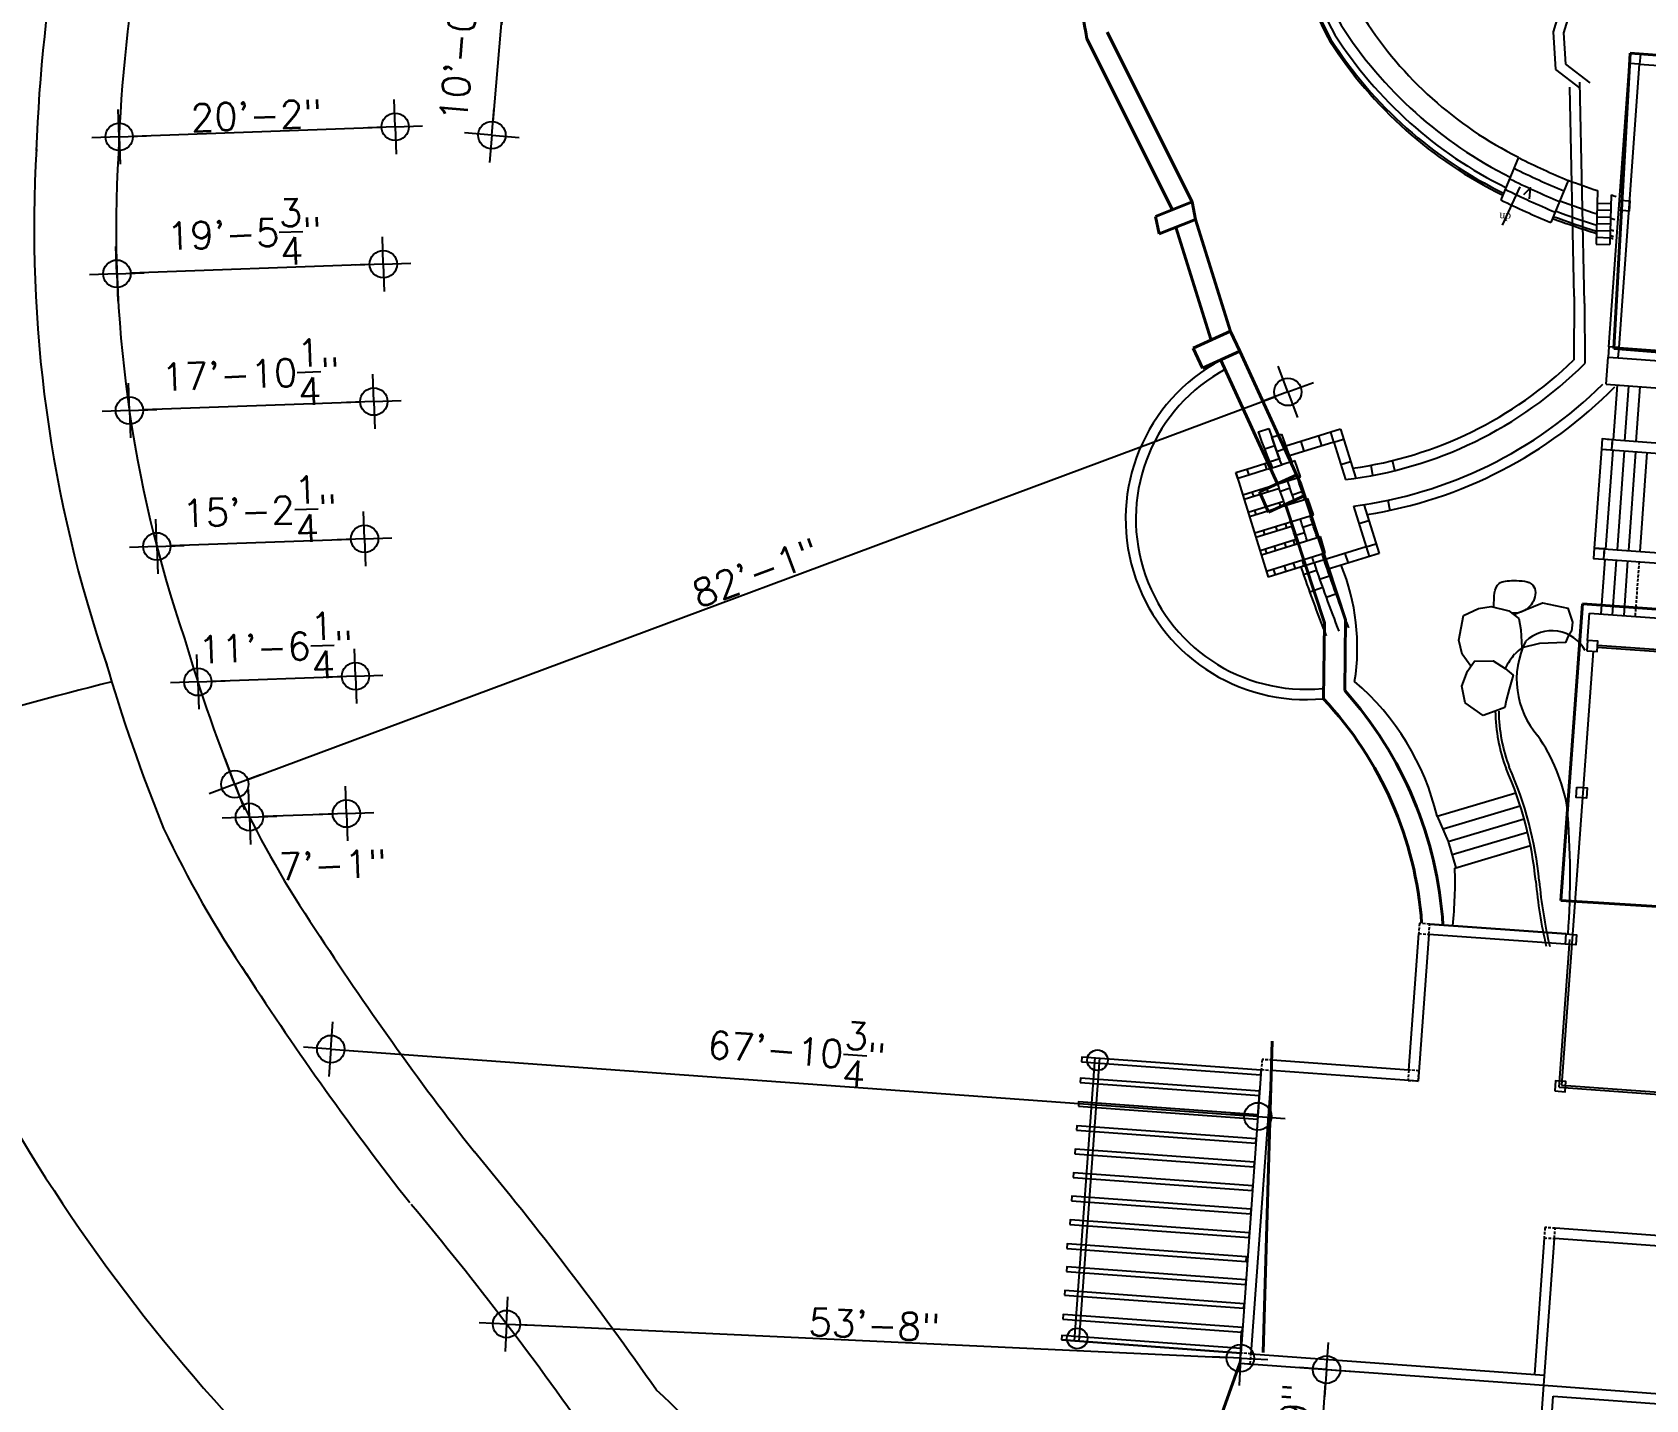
# Model space of a CAD drawing. Extents: x 2080 to 102399, y 2071 to 93424.
# Drawn here: x 86423 to 87838, y 81964 to 83163 of the extents above; entities that cross this region are included whole.
import ezdxf

# ---------------------------------------------------------------- set-up
doc = ezdxf.new("R2010")
doc.units = 0
doc.header["$LTSCALE"] = 20
doc.header["$MEASUREMENT"] = 0
doc.header["$PDMODE"] = 34
doc.header["$PDSIZE"] = 5
doc.linetypes.add('HIDDEN', pattern=[0.375, 0.25, -0.125])
doc.linetypes.add('HIDDEN2', pattern=[0.1875, 0.125, -0.0625])
for name, color, linetype in [('beam', 7, 'Continuous'), ('COLUMN', 31, 'Continuous'), ('DIMLINE', 254, 'Continuous'), ('road', 2, 'Continuous'), ('TEXTS', 2, 'Continuous'), ('WINDOW', 4, 'Continuous')]:
    doc.layers.add(name, color=color, linetype=linetype)
doc.layers.add('BUILDING', color=4, linetype='Continuous', lineweight=40)
doc.layers.add('fence', color=13, linetype='FENCELINE2', lineweight=40)
doc.styles.add('STYLE1', font='romans.shx')
doc.styles.add('style5', font='times.ttf')
doc.linetypes.add('FENCELINE2', pattern='A,0.25,-0.1,[132,ltypeshp.shx,S=0.1,R=0,X=-0.1,Y=0],-0.1,1', length=1.45)
doc.dimstyles.get("Standard").update_dxf_attribs({"dimtxt": 24, "dimasz": 12, "dimexe": 0.18, "dimexo": 0.0625, "dimgap": 0, "dimtad": 1, "dimzin": 1, "dimdsep": 46, "dimlunit": 4, "dimtxsty": 'STYLE1', "dimblk": 'BLK', "dimcen": 0, "dimse1": 1, "dimse2": 1, "dimclrt": 3, "dimazin": 0, "dimtfac": 1, "dimtix": 1, "dimtmove": 2, "dimatfit": 3, "dimldrblk": 'BLK', "dimfxl": 1, "dimtolj": 1, "dimtzin": 0, "dimarcsym": 0})

# ---------------------------------------------------------------- blocks, each defined once
blk = doc.blocks.new('A$C6FFD0EFA')
for p, q in [((-18.7, -257.3), (0, 0)), ((523.6, -38), (0, 0)), ((-9.7, -258), (8.3, -9.6)), ((8.3, -9.6), (523, -47)), ((-21.1, -290.2), (-19.3, -266.3)), ((-10.4, -267), (247, -285.6)), ((-9.7, -258), (238.6, -276)), ((-21.1, -290.2), (107.6, -299.6)), ((-14.6, -338.8), (-11.1, -291)), ((-4.6, -339.6), (-1.1, -291.7)), ((5.4, -340.3), (8.9, -292.4)), ((-20.1, -338.4), (104.1, -347.4)), ((-25.2, -347.1), (-31.5, -433.9)), ((-25.2, -347.1), (103.5, -356.4)), ((-15.2, -347.8), (-21.5, -434.6)), ((-15.7, -341), (-16.1, -345.5)), ((-5.2, -348.5), (-11.5, -435.3)), ((4.7, -349.3), (-1.6, -436)), ((14.7, -350), (8.4, -436.8)), ((-31.5, -433.9), (97.2, -443.2)), ((-22.7, -436.8), (-23, -441.2)), ((-27.7, -443.2), (96.5, -452.2)), ((-22.2, -443.6), (-25.6, -491.4)), ((-12.2, -444.3), (-15.7, -492.2)), ((-2.2, -445), (-5.7, -492.9)), ((-37.4, -514.7), (-35.6, -490.7)), ((-35.6, -490.7), (93, -500)), ((-175.7, -763.3), (-56, -772)), ((-56, -772), (-175.7, -763.3)), ((-194, -891.3), (-185.3, -771.6)), ((-176.4, -772.3), (-185.7, -900.9)), ((-56.7, -780.9), (-176.4, -772.3)), ((-323.3, -890.9), (-341.4, -1139.3)), ((-194, -891.3), (-313.7, -882.6)), ((-314.4, -891.6), (-332.4, -1139.9)), ((-185.7, -900.9), (-314.4, -891.6)), ((311.3, -1057.3), (-65.7, -1029.9)), ((-75.4, -1038.3), (-84, -1158)), ((-75.7, -1167.6), (-66.4, -1038.9)), ((310.6, -1066.3), (-66.4, -1038.9)), ((-332.4, -1139.9), (-75.1, -1158.6)), ((-342, -1148.3), (-75.7, -1167.6)), ((-85.3, -1300.2), (-75.7, -1167.6)), ((-75.7, -1167.6), (301.3, -1194.9)), ((-75.7, -1291.9), (-67.4, -1177.2)), ((-67.4, -1177.2), (291.7, -1203.3))]:
    blk.add_line(p, q)
at = {"linetype": 'HIDDEN2'}
blk.add_line((7.8, -445.7), (4.3, -493.6), dxfattribs=at)
blk.add_arc((-753.9, -720.8), 701.3, 355.808, 4.8838)
at = {"layer": 'BUILDING', "linetype": 'Continuous', "ltscale": 0.5}
for p, q in [((-14.2, -258.7), (0, 0)), ((0, 0), (522.4, -39.2)), ((-14.2, -258.7), (506.4, -301.8)), ((-41.9, -482.7), (-60.9, -742.7)), ((-41.9, -482.7), (511.3, -521.5)), ((-60.9, -742.7), (497.4, -777.5)), ((-313.9, -866), (-321.7, -1138.8))]:
    blk.add_line(p, q, dxfattribs=at)
at = {"layer": 'COLUMN'}
for points in [[(0, 0), (9, -0.7), (8.3, -9.6), (-0.7, -9)], [(-9.3, -128.7), (-0.4, -129.3), (-1, -138.3), (-10, -137.6)], [(-19.3, -266.3), (-10.4, -267), (-9.7, -258), (-18.7, -257.3)], [(-15.6, -338.8), (-24.5, -338.1), (-25.2, -347.1), (-16.2, -347.7)], [(-22.5, -434.5), (-31.5, -433.9), (-32.1, -442.8), (-23.2, -443.5)], [(-38, -523.7), (-29, -524.3), (-28.4, -515.3), (-37.4, -514.7)], [(-46.7, -643.3), (-37.7, -644), (-38.4, -652.9), (-47.3, -652.3)], [(-56, -772), (-47.1, -772.6), (-47.7, -781.6), (-56.7, -780.9)], [(-66, -909.6), (-57, -910.3), (-56.4, -901.3), (-65.4, -900.6)]]:
    blk.add_lwpolyline(points, close=True, dxfattribs=at)
at = {"layer": 'COLUMN', "linetype": 'HIDDEN2'}
for points in [[(-185.3, -771.6), (-176.4, -772.3), (-175.7, -763.3), (-184.7, -762.6)], [(-323.3, -890.9), (-314.4, -891.6), (-313.7, -882.6), (-322.7, -882)], [(-194.7, -900.3), (-185.7, -900.9), (-185.1, -891.9), (-194, -891.3)], [(-75.4, -1038.3), (-66.4, -1038.9), (-65.7, -1029.9), (-74.7, -1029.3)], [(-342, -1148.3), (-333, -1148.9), (-332.4, -1139.9), (-341.4, -1139.3)]]:
    blk.add_lwpolyline(points, close=True, dxfattribs=at)
at = {"layer": 'DIMLINE', "linetype": 'Continuous', "ltscale": 0.5}
blk.add_line((0, 0), (523.5, -39.3), dxfattribs=at)
at = {"layer": 'DIMLINE', "ltscale": 0.5}
blk.add_line((-342, -1148.3), (-341.1, -1135.6), dxfattribs=at)
at = {"layer": 'WINDOW'}
for p, q in [((120.8, -531.6), (-28.8, -520.8)), ((-28.6, -518.8), (121, -529.6)), ((-32.5, -524), (-60.1, -904.5)), ((-62.3, -906.4), (-52.9, -776.7)), ((-60.1, -904.5), (350.3, -934.3)), ((-62.3, -906.4), (350.2, -936.3))]:
    blk.add_line(p, q, dxfattribs=at)
blk = doc.blocks.new('BLK')
for q in [(0, 2), (-2, 0), (0, -2), (2, 0)]:
    blk.add_line((0, 0), q)
blk.add_circle((0, 0), 1)
blk = doc.blocks.new('*D409')
at = {"layer": 'Defpoints', "color": 0, "ltscale": 0.5, "transparency": 16777216}
for p in [(87523.8, 82847.4), (87528.1, 82835.8), (86605.1, 82492)]:
    blk.add_point(p, dxfattribs=at)
at = {"layer": 'DIMLINE', "color": 0, "lineweight": -2, "ltscale": 0.5, "transparency": 16777216}
blk.add_line((86612.1, 82507.8), (87512.5, 82843.2), dxfattribs=at)
at = {"layer": 'DIMLINE', "color": 0, "lineweight": -2, "ltscale": 0.5, "transparency": 16777216, "xscale": 12, "yscale": 12, "zscale": 12}
for p, rotation in [((87523.8, 82847.4), 20.42817194838495), ((86600.8, 82503.6), 200.4281719483849)]:
    blk.add_blockref('BLK', p, dxfattribs=dict(at, rotation=rotation))
at = {"layer": 'DIMLINE', "color": 3, "ltscale": 0.5, "transparency": 16777216, "insert": (87057.3, 82688.9), "char_height": 24, "attachment_point": 5, "rotation": 20.4282, "style": 'STYLE1'}
blk.add_mtext('\\A1;82\'-1"', dxfattribs=at)
blk = doc.blocks.new('*D411')
at = {"layer": 'Defpoints', "color": 0, "ltscale": 0.5, "transparency": 16777216}
for p in [(86497.5, 82951), (86497.5, 82951), (86731, 82959.4)]:
    blk.add_point(p, dxfattribs=at)
at = {"layer": 'DIMLINE', "color": 0, "lineweight": -2, "ltscale": 0.5, "transparency": 16777216}
blk.add_line((86719, 82959), (86509.5, 82951.4), dxfattribs=at)
at = {"layer": 'DIMLINE', "color": 0, "lineweight": -2, "ltscale": 0.5, "transparency": 16777216, "xscale": 12, "yscale": 12, "zscale": 12}
for p, rotation in [((86497.5, 82951), 182.066093778686), ((86731, 82959.4), 2.066093778686042)]:
    blk.add_blockref('BLK', p, dxfattribs=dict(at, rotation=rotation))
at = {"layer": 'DIMLINE', "color": 3, "ltscale": 0.5, "transparency": 16777216, "insert": (86609, 82986.2), "char_height": 24, "attachment_point": 5, "rotation": 2.0661, "style": 'STYLE1'}
blk.add_mtext('\\A1;19\'-5{\\H1.000000x;\\S3/4;}"', dxfattribs=at)
blk = doc.blocks.new('*D412')
at = {"layer": 'Defpoints', "color": 0, "ltscale": 0.5, "transparency": 16777216}
for p in [(86741.3, 83079.8), (86499.4, 83071), (86499.4, 83071)]:
    blk.add_point(p, dxfattribs=at)
at = {"layer": 'DIMLINE', "color": 0, "lineweight": -2, "ltscale": 0.5, "transparency": 16777216}
blk.add_line((86729.3, 83079.3), (86511.4, 83071.4), dxfattribs=at)
at = {"layer": 'DIMLINE', "color": 0, "lineweight": -2, "ltscale": 0.5, "transparency": 16777216, "xscale": 12, "yscale": 12, "zscale": 12}
for p, rotation in [((86741.3, 83079.8), 2.071784875713281), ((86499.4, 83071), 182.0717848757133)]:
    blk.add_blockref('BLK', p, dxfattribs=dict(at, rotation=rotation))
at = {"layer": 'DIMLINE', "color": 3, "ltscale": 0.5, "transparency": 16777216, "insert": (86619.8, 83089.7), "char_height": 24, "attachment_point": 5, "rotation": 2.0718, "style": 'STYLE1'}
blk.add_mtext('\\A1;20\'-2"', dxfattribs=at)
blk = doc.blocks.new('*D418')
at = {"layer": 'Defpoints', "color": 0, "ltscale": 0.5, "transparency": 16777216}
for p in [(86722.6, 82838.9), (86508.4, 82831.2), (86508.4, 82831.2)]:
    blk.add_point(p, dxfattribs=at)
at = {"layer": 'DIMLINE', "color": 0, "lineweight": -2, "ltscale": 0.5, "transparency": 16777216}
blk.add_line((86710.6, 82838.5), (86520.4, 82831.6), dxfattribs=at)
at = {"layer": 'DIMLINE', "color": 0, "lineweight": -2, "ltscale": 0.5, "transparency": 16777216, "xscale": 12, "yscale": 12, "zscale": 12}
for p, rotation in [((86722.6, 82838.9), 2.071784875707286), ((86508.4, 82831.2), 182.0717848757072)]:
    blk.add_blockref('BLK', p, dxfattribs=dict(at, rotation=rotation))
at = {"layer": 'DIMLINE', "color": 3, "ltscale": 0.5, "transparency": 16777216, "insert": (86614.5, 82863), "char_height": 24, "attachment_point": 5, "rotation": 2.0718, "style": 'STYLE1'}
blk.add_mtext('\\A1;17\'-10{\\H1.000000x;\\S1/4;}"', dxfattribs=at)
blk = doc.blocks.new('*D419')
at = {"layer": 'Defpoints', "color": 0, "ltscale": 0.5, "transparency": 16777216}
for p in [(86532.5, 82712), (86532.5, 82712), (86714.6, 82718.6)]:
    blk.add_point(p, dxfattribs=at)
at = {"layer": 'DIMLINE', "color": 0, "lineweight": -2, "ltscale": 0.5, "transparency": 16777216}
blk.add_line((86702.6, 82718.1), (86544.5, 82712.4), dxfattribs=at)
at = {"layer": 'DIMLINE', "color": 0, "lineweight": -2, "ltscale": 0.5, "transparency": 16777216, "xscale": 12, "yscale": 12, "zscale": 12}
for p, rotation in [((86532.5, 82712), 182.071784875713), ((86714.6, 82718.6), 2.071784875712961)]:
    blk.add_blockref('BLK', p, dxfattribs=dict(at, rotation=rotation))
at = {"layer": 'DIMLINE', "color": 3, "ltscale": 0.5, "transparency": 16777216, "insert": (86622.5, 82743.2), "char_height": 24, "attachment_point": 5, "rotation": 2.0718, "style": 'STYLE1'}
blk.add_mtext('\\A1;15\'-2{\\H1.000000x;\\S1/4;}"', dxfattribs=at)
blk = doc.blocks.new('*D420')
at = {"layer": 'Defpoints', "color": 0, "ltscale": 0.5, "transparency": 16777216}
for p in [(86568.4, 82593.2), (86568.4, 82593.2), (86706.6, 82598.2)]:
    blk.add_point(p, dxfattribs=at)
at = {"layer": 'DIMLINE', "color": 0, "lineweight": -2, "ltscale": 0.5, "transparency": 16777216}
blk.add_line((86694.6, 82597.8), (86580.4, 82593.6), dxfattribs=at)
at = {"layer": 'DIMLINE', "color": 0, "lineweight": -2, "ltscale": 0.5, "transparency": 16777216, "xscale": 12, "yscale": 12, "zscale": 12}
for p, rotation in [((86706.6, 82598.2), 2.071784875706566), ((86568.4, 82593.2), 182.0717848757066)]:
    blk.add_blockref('BLK', p, dxfattribs=dict(at, rotation=rotation))
at = {"layer": 'DIMLINE', "color": 3, "ltscale": 0.5, "transparency": 16777216, "insert": (86636.5, 82623.7), "char_height": 24, "attachment_point": 5, "rotation": 2.0718, "style": 'STYLE1'}
blk.add_mtext('\\A1;11\'-6{\\H1.000000x;\\S1/4;}"', dxfattribs=at)
blk = doc.blocks.new('*D421')
at = {"layer": 'Defpoints', "color": 0, "ltscale": 0.5, "transparency": 16777216}
for p in [(86613.6, 82474.8), (86613.6, 82474.8), (86698.6, 82477.8)]:
    blk.add_point(p, dxfattribs=at)
at = {"layer": 'DIMLINE', "color": 0, "lineweight": -2, "ltscale": 0.5, "transparency": 16777216}
blk.add_line((86686.6, 82477.4), (86625.6, 82475.2), dxfattribs=at)
at = {"layer": 'DIMLINE', "color": 0, "lineweight": -2, "ltscale": 0.5, "transparency": 16777216, "xscale": 12, "yscale": 12, "zscale": 12}
for p, rotation in [((86613.6, 82474.8), 182.0717848757083), ((86698.6, 82477.8), 2.071784875708244)]:
    blk.add_blockref('BLK', p, dxfattribs=dict(at, rotation=rotation))
at = {"layer": 'DIMLINE', "color": 3, "ltscale": 0.5, "transparency": 16777216, "insert": (86686.6, 82432.8), "char_height": 24, "attachment_point": 5, "rotation": 2.0718, "style": 'STYLE1'}
blk.add_mtext('\\A1;7\'-1"', dxfattribs=at)
blk = doc.blocks.new('*D422')
at = {"layer": 'Defpoints', "color": 0, "ltscale": 0.5, "transparency": 16777216}
for p in [(86751.6, 83200.2), (86836.5, 83193), (86741.3, 83079.8)]:
    blk.add_point(p, dxfattribs=at)
at = {"layer": 'DIMLINE', "color": 0, "lineweight": -2, "ltscale": 0.5, "transparency": 16777216}
blk.add_line((86827.2, 83084.5), (86835.5, 83181), dxfattribs=at)
at = {"layer": 'DIMLINE', "color": 0, "lineweight": -2, "ltscale": 0.5, "transparency": 16777216, "xscale": 12, "yscale": 12, "zscale": 12}
for p, rotation in [((86836.5, 83193), 85.12528438904003), ((86826.2, 83072.5), 265.12528438904)]:
    blk.add_blockref('BLK', p, dxfattribs=dict(at, rotation=rotation))
at = {"layer": 'DIMLINE', "color": 3, "ltscale": 0.5, "transparency": 16777216, "insert": (86797.1, 83141.8), "char_height": 24, "attachment_point": 5, "rotation": 85.1253, "style": 'STYLE1'}
blk.add_mtext('\\A1;10\'-0"', dxfattribs=at)
blk = doc.blocks.new('*D423')
at = {"layer": 'Defpoints', "color": 0, "ltscale": 0.5, "transparency": 16777216}
for p in [(86684.9, 82271.4), (87497.6, 82212.4), (87497.6, 82212.4)]:
    blk.add_point(p, dxfattribs=at)
at = {"layer": 'DIMLINE', "color": 0, "lineweight": -2, "ltscale": 0.5, "transparency": 16777216}
blk.add_line((86696.9, 82270.5), (87485.6, 82213.3), dxfattribs=at)
at = {"layer": 'DIMLINE', "color": 0, "lineweight": -2, "ltscale": 0.5, "transparency": 16777216, "xscale": 12, "yscale": 12, "zscale": 12}
for p, rotation in [((86684.9, 82271.4), 175.8486352134934), ((87497.6, 82212.4), 355.8486352134934)]:
    blk.add_blockref('BLK', p, dxfattribs=dict(at, rotation=rotation))
at = {"layer": 'DIMLINE', "color": 3, "ltscale": 0.5, "transparency": 16777216, "insert": (87093.3, 82269.8), "char_height": 24, "attachment_point": 5, "rotation": 355.8486, "style": 'STYLE1'}
blk.add_mtext('\\A1;67\'-10{\\H1.000000x;\\S3/4;}"', dxfattribs=at)
blk = doc.blocks.new('*D424')
at = {"layer": 'Defpoints', "color": 0, "ltscale": 0.5, "transparency": 16777216}
for p in [(86839, 82030.4, 0), (87482.2, 82000.5), (87482.2, 82000.5)]:
    blk.add_point(p, dxfattribs=at)
at = {"layer": 'DIMLINE', "color": 0, "lineweight": -2, "ltscale": 0.5, "transparency": 16777216}
blk.add_line((86851, 82029.9), (87470.2, 82001.1), dxfattribs=at)
at = {"layer": 'DIMLINE', "color": 0, "lineweight": -2, "ltscale": 0.5, "transparency": 16777216, "xscale": 12, "yscale": 12, "zscale": 12}
for p, rotation in [((86839, 82030.4), 177.3377758444018), ((87482.2, 82000.5), 357.3377758444018)]:
    blk.add_blockref('BLK', p, dxfattribs=dict(at, rotation=rotation))
at = {"layer": 'DIMLINE', "color": 3, "ltscale": 0.5, "transparency": 16777216, "insert": (87161.3, 82029.7), "char_height": 24, "attachment_point": 5, "rotation": 357.3378, "style": 'STYLE1'}
blk.add_mtext('\\A1;53\'-8"', dxfattribs=at)
blk = doc.blocks.new('*D429')
at = {"layer": 'Defpoints', "color": 0, "ltscale": 0.5, "transparency": 16777216}
for p in [(87482, 81996), (87557.8, 81990.4), (87470.8, 81843.4, 0)]:
    blk.add_point(p, dxfattribs=at)
at = {"layer": 'DIMLINE', "color": 0, "lineweight": -2, "ltscale": 0.5, "transparency": 16777216}
blk.add_line((87547.5, 81849.8), (87556.9, 81978.5), dxfattribs=at)
at = {"layer": 'DIMLINE', "color": 0, "lineweight": -2, "ltscale": 0.5, "transparency": 16777216, "xscale": 12, "yscale": 12, "zscale": 12}
for p, rotation in [((87557.8, 81990.4), 85.80482695608022), ((87546.6, 81837.9), 265.8048269560803)]:
    blk.add_blockref('BLK', p, dxfattribs=dict(at, rotation=rotation))
at = {"layer": 'DIMLINE', "color": 3, "ltscale": 0.5, "transparency": 16777216, "insert": (87527.2, 81921), "char_height": 24, "attachment_point": 5, "rotation": 85.8048, "style": 'STYLE1'}
blk.add_mtext('\\A1;12\'-9"', dxfattribs=at)
blk = doc.blocks.new('A$C1D046DB3')
for p, q in [((-444.4, 68.1), (-410.7, 89.8)), ((-63.6, 77.4), (-4.5, 91.9)), ((-138, 37.4), (-104.7, 71.5)), ((-63.8, 68.9), (-104.7, 71.5)), ((-65, 21.4), (-63.6, 77.4)), ((-51.8, 67.9), (-3.4, 79.8)), ((-587, 42.4), (-570.5, 58.9)), ((-541.9, 65.3), (-570.5, 58.9)), ((-509.2, 61.1), (-541.9, 65.3)), ((-480.2, 17), (-509.2, 61.1)), ((-129, 36.8), (-103.9, 62.4)), ((-64, 59.9), (-103.9, 62.4)), ((-52.9, 24.7), (-51.8, 67.9)), ((-578.8, 37.9), (-565.9, 50.7)), ((-541.5, 56.2), (-565.9, 50.7)), ((-514.5, 52.7), (-541.5, 56.2)), ((-487.7, 12), (-514.5, 52.7)), ((-420.4, 26.4), (-386.6, 48.2)), ((-593.3, 13.9), (-587, 42.4)), ((-584.2, 13.5), (-578.8, 37.9)), ((-138, -3), (-138, 37.4)), ((-129, -6), (-129, 36.8)), ((-264.1, 17), (-480.2, 17)), ((-264.1, 17), (-138, 19.9)), ((-264, 12), (-138, 14.9)), ((-44.6, -12), (-65, 21.4)), ((-30.5, -12), (-52.9, 24.7)), ((-589.1, -18.8), (-593.3, 13.9)), ((-580.7, -13.6), (-584.2, 13.5)), ((-264, 12), (-487.7, 12)), ((20.6, 0), (13.9, 12.2)), ((-558.1, -28.5), (-580.7, -13.6)), ((-566.6, -33.6), (-589.1, -18.8)), ((-558.5, -216.2), (-575.6, -33.6)), ((-549, -221.7), (-567.1, -28.5)), ((-616, -98), (-628.8, -136.3)), ((-571.1, -115.1), (-583.7, -153)), ((-544.7, -122.2), (-542.5, -169)), ((-532.5, -125.1), (-530.5, -168.5)), ((-544.1, -133.1), (-532.2, -132.5)), ((-543.9, -139.1), (-531.9, -138.5)), ((-543.6, -145.1), (-531.6, -144.5)), ((-543.3, -151.1), (-531.3, -150.5)), ((-543, -157.1), (-531, -156.5)), ((-542.7, -163), (-530.8, -162.5)), ((-542.5, -169), (-530.5, -168.5)), ((-754.3, -347.1), (-801.1, -365.4)), ((-759.4, -358.8), (-762.7, -350.4)), ((-754.3, -347.1), (-738, -388.9)), ((-819.4, -369.1), (-810.9, -365.4)), ((-808.7, -370.5), (-800.5, -366.8)), ((-759.4, -358.8), (-797.3, -373.6)), ((-784.8, -368.7), (-788, -360.3)), ((-769.6, -362.8), (-772.8, -354.4)), ((-759.4, -358.8), (-751, -355.5)), ((-759.4, -358.8), (-746.9, -390.7)), ((-794.9, -378.6), (-792.2, -377.4)), ((-786.2, -391.3), (-792.2, -377.4)), ((-751.9, -378), (-743.5, -374.7)), ((-725.7, -376.7), (-723.4, -385.4)), ((-704.2, -379.8), (-707, -371.2)), ((-843, -391.5), (-808.1, -480.9)), ((-835.6, -410.6), (-786.2, -391.3)), ((-834.1, -414.3), (-804.1, -402.6)), ((-828.3, -429.2), (-778.4, -409.7)), ((-827.8, -407.5), (-826.3, -411.3)), ((-815.5, -402.7), (-814, -406.4)), ((-794.7, -401.9), (-803, -405.4)), ((-792.4, -407.4), (-784.1, -403.9)), ((-772.7, -423.6), (-778.4, -409.7)), ((-708.6, -406.2), (-706.1, -414.9)), ((-829.8, -425.5), (-799.5, -413.6)), ((-824.5, -423.4), (-823, -427.2)), ((-822.8, -443.2), (-772.7, -423.6)), ((-814.6, -419.6), (-813.2, -423.3)), ((-803.4, -415.2), (-801.9, -418.9)), ((-738, -413.5), (-724.4, -448.2)), ((-729.1, -411.5), (-712.8, -453.3)), ((-821.4, -446.9), (-790.7, -434.9)), ((-804.9, -436.2), (-803.4, -439.9)), ((-795, -436.6), (-796.5, -432.9)), ((-781, -435), (-772.7, -431.6)), ((-732.3, -428.2), (-723.9, -425)), ((-817, -458.1), (-786.3, -446.1)), ((-815.6, -461.8), (-765.2, -442.1)), ((-815.5, -440.3), (-814, -444)), ((-724.4, -448.2), (-808.1, -480.9)), ((-796.2, -450), (-794.8, -453.7)), ((-788.8, -447), (-787.3, -450.8)), ((-787.6, -442.9), (-779.2, -439.6)), ((-759.8, -456.1), (-765.2, -442.1)), ((-724.4, -448.2), (-716.1, -444.9)), ((-724.4, -448.2), (-721.2, -456.6)), ((-812.8, -456.4), (-811.3, -460.2)), ((-810.1, -475.8), (-759.8, -456.1)), ((-805.1, -453.4), (-803.6, -457.1)), ((-712.8, -453.3), (-757.1, -470.6)), ((-742.6, -455.3), (-739.3, -463.7)), ((-804.3, -473.5), (-802.3, -478.6)), ((-795, -469.9), (-793, -475)), ((-787.2, -466.8), (-785.2, -472)), ((-777.4, -476.5), (-766.4, -471.8)), ((-763.1, -479.5), (-754.8, -475.9)), ((-759.9, -486.7), (-770.9, -491.6)), ((-756.3, -494.9), (-748.1, -491.2)), ((-645.3, -679.2), (-578.1, -653.7)), ((-639.3, -689.8), (-573.4, -664.8)), ((-634.1, -700.6), (-569.1, -676)), ((-629.9, -711.9), (-565.3, -687.4)), ((-626.6, -723.5), (-561.9, -698.9))]:
    blk.add_line(p, q)
at = {"linetype": 'HIDDEN'}
for p, q in [((258, 0), (0, 0)), ((0, -9), (249, -9)), ((0, -516), (240, -516))]:
    blk.add_line(p, q, dxfattribs=at)
at = {"ltscale": 0.5}
for p, q in [((-558.5, -216.2), (-554.9, -271.8)), ((-549, -221.7), (-545, -274.1))]:
    blk.add_line(p, q, dxfattribs=at)
at = {"color": 2}
for points in [[(-625.6, -158.4), (-612.6, -123.9)], [(-603.7, -133.6), (-603.6, -123.9), (-609.3, -130.6)]]:
    blk.add_lwpolyline(points, dxfattribs=at)
for points in [[(-817, -350.9), (-813.9, -358.5), (-810.3, -366.8), (-807.1, -374.1), (-805.7, -376.9), (-810.1, -378.6), (-814.1, -380.2), (-816.9, -374.5), (-819.4, -369.1), (-822.3, -362.8), (-824.4, -357.8), (-825.8, -354.5), (-817, -350.9)], [(-805.6, -355), (-802.1, -363.1), (-798.6, -370.9), (-795.2, -378), (-794.9, -378.6), (-799.2, -380.3), (-803.3, -381.9), (-805, -378.4), (-807.5, -373), (-810.4, -366.7), (-812.5, -361.8), (-813.9, -358.5), (-805.6, -355)], [(-818.4, -381.9), (-814.1, -380.2)], [(-814.1, -380.2), (-812.8, -382.7), (-811.7, -385.2), (-811.7, -385.2), (-808.1, -383.7), (-805.3, -382.7), (-803.3, -381.9), (-803.6, -381.3), (-805, -378.4), (-805.6, -376.9), (-808.6, -378), (-811.6, -379.2), (-814.1, -380.2)], [(-843, -391.5), (-838.5, -389.7), (-833.8, -387.9), (-831.7, -393), (-841, -396.6), (-843, -391.5)], [(-833.8, -387.9), (-818.4, -381.9), (-816.4, -387), (-831.7, -393)], [(-815.6, -386.7), (-811.7, -385.2)], [(-625.3, -545.8), (-633.7, -536.1), (-637.4, -524), (-635, -502.2), (-622.4, -495), (-611.4, -492.4), (-595.6, -495.2), (-586.6, -501.1), (-583.9, -510.9), (-581.9, -526.6)], [(-591.1, -498.1), (-566.7, -486.1), (-544.2, -489.2), (-539.2, -500.9), (-539.6, -509), (-542.3, -513.6), (-544.1, -519.2), (-544.1, -519.2), (-566.7, -521.9), (-581.9, -526.6)], [(-611.6, -588.4), (-628, -578.5), (-632, -564), (-628, -550.4), (-622.6, -541.3), (-606.2, -539.9), (-595.2, -545.7), (-587.7, -551.2), (-590.3, -563.7), (-592.3, -573.6), (-593.1, -579.9), (-601.2, -583.8), (-611.6, -588.4)]]:
    blk.add_lwpolyline(points)
for centre, radius, start, end in [((-845.3, -190.1), 516.9, 21.5782, 55.8631), ((-845.3, -190.1), 480.8, 32.7807, 55.1918), ((247.4, 108.1), 252.5, 172.4141, 202.3137), ((-643.1, 90.5), 175.7, 180, 214.3101), ((-643.1, 90.5), 139.7, 176.572, 214.3101), ((-845.4, -189.8), 486.8, 27.0881, 32.7463), ((-845.4, -189.8), 496.8, 27.2023, 32.7463), ((-845.4, -189.8), 506.8, 27.312, 32.7463), ((-845.4, -189.8), 476.8, 26.969, 32.7463), ((-845.3, -190.1), 480.8, 23.2908, 27.0508), ((-485.8, 218.2), 342, 216.8531, 247.6094), ((-487.9, 216.1), 375, 216.7943, 248.1785), ((-323.6, 618.9), 774.6, 247.8622, 251.3702), ((-323.6, 618.9), 784.6, 247.8622, 251.3702), ((-323.6, 618.9), 804.6, 247.9554, 251.376), ((-323.6, 618.9), 794.6, 247.9094, 251.3731), ((-368.4, 585.2), 729, 253.8501, 256.0045), ((-368.4, 585.2), 729, 256.9865, 257.3497), ((-323.6, 618.9), 814.6, 248.0002, 251.3787), ((-354.2, 632.7), 814.6, 253.7287, 256.6072), ((-354.2, 632.7), 814.6, 257.4837, 257.6824), ((-813.8, -41.9), 355.2, 280.8565, 319.1814), ((-813.8, -41.9), 346.2, 282.0928, 318.3865), ((-813.8, -41.9), 379.2, 281.5276, 318.9067), ((-813.8, -41.9), 388.2, 283.1021, 319.7914), ((-2514.9, -1132.5), 1868.9, 22.6085, 23.2219), ((-2511.7, -1131.5), 1874.6, 22.609, 23.2206), ((-2286.4, -1035.7), 1611.8, 22.559, 23.2703), ((-2286.4, -1035.7), 1611.8, 21.3148, 22.0258), ((-2514.9, -1132.5), 1868.9, 21.5354, 22.1486), ((-2511.7, -1131.5), 1874.6, 21.5392, 22.1505), ((-2286.4, -1035.7), 1611.8, 20.5862, 20.7815), ((-2514.9, -1132.5), 1868.9, 20.9071, 21.0756), ((494, 66.1), 1370.4, 202.8324, 205.4989), ((-2511.7, -1131.5), 1874.6, 20.9127, 21.0808), ((494, 66.1), 1361.4, 202.8422, 205.5057), ((494, 66.1), 1382.4, 202.8195, 205.4835), ((-528.5, -575.6), 73.2, 144.173, 155.8784), ((-556.1, -557.5), 40.2, 129.7835, 141.9309), ((-587.8, -532.8), 2.273736754432321e-13, 193.8619, 270), ((-449.2, -570), 152.6, 185.1855, 204.444), ((-449.2, -570), 149.6, 185.1855, 204.444), ((-867.4, -782.7), 316.8, 9.5908, 28.1613), ((-867.4, -782.7), 319.8, 9.5908, 28.1613), ((-105.1, -653.8), 456.3, 189.597, 196.8387), ((-105.1, -653.8), 453.3, 189.597, 196.9534)]:
    blk.add_arc(centre, radius, start, end)
at = {"color": 8}
for centre, radius, start, end in [((-833.9, -179.8), 480.8, 32.4786, 55.7027), ((-844.7, -189.5), 480.8, 32.7638, 55.2103), ((-842.8, -187.9), 480.8, 32.7155, 55.2699), ((-839.8, -185.1), 480.8, 32.6347, 55.3927), ((-642.3, 92.1), 175.7, 180.4622, 214.3101), ((-639.1, 96.5), 175.7, 181.6584, 214.3101), ((-634.4, 105.3), 175.7, 184.1215, 214.3101), ((-844.7, -189.5), 480.8, 23.2159, 27.0338), ((-842.8, -187.9), 480.8, 23.002, 26.9853), ((-839.8, -185.1), 480.8, 22.6447, 26.9041), ((-833.9, -179.8), 480.8, 21.9573, 26.7471), ((-479.2, 230.8), 375, 216.7943, 247.6254), ((-487.2, 217.7), 375, 216.7943, 248.1422), ((-484, 222.1), 375, 216.7943, 247.895), ((-337.8, 680.7), 848.6, 253.6151, 255.9607), ((-345.8, 667.6), 848.6, 253.8431, 256.5606), ((-342.6, 672), 848.6, 253.7341, 256.3236), ((-337.8, 680.7), 848.6, 256.8048, 257.0509), ((-342.6, 672), 848.6, 257.1661, 257.3798), ((-345.8, 667.6), 848.6, 257.4022, 257.5989)]:
    blk.add_arc(centre, radius, start, end, dxfattribs=at)
blk.add_open_spline([(-609, -492.8), (-609, -492.8), (-609, -492.8), (-609, -492.8), (-609.6, -484), (-610.4, -470.4), (-592.5, -468), (-573.6, -467.6), (-572.4, -486), (-583.6, -496.1), (-590.4, -497), (-593.2, -496.8)], degree=3, knots=[99.972365, 99.972365, 99.972365, 99.972365, 102.677106, 102.677106, 102.677106, 123.320132, 136.409379, 152.779513, 167.482327, 181.694862, 190.310482, 190.310482, 190.310482, 190.310482])
at = {"layer": 'beam', "linetype": 'HIDDEN', "ltscale": 0.5}
blk.add_line((249, -9), (249, -516), dxfattribs=at)
at = {"layer": 'beam', "ltscale": 0.5}
blk.add_line((258, 0), (258, -516), dxfattribs=at)
at = {"layer": 'COLUMN'}
blk.add_lwpolyline([(246, -12), (261, -12), (261, 3), (246, 3)], close=True, dxfattribs=at)
at = {"layer": 'TEXTS', "style": 'style5'}
blk.add_text('up', height=6.74, dxfattribs=at).set_placement((-629, -152.4))

msp = doc.modelspace()

# ---------------------------------------------------------------- linework, layer by layer
at = {"ltscale": 0.5}
for p, q in [((87654.688, 82475.535), (87664.35, 82453.371)), ((87664.35, 82453.371), (87671.205, 82430.371))]:
    msp.add_line(p, q, dxfattribs=at)
at = {"color": 2, "ltscale": 0.5}
for p, q in [((87336.902, 82015.561), (87354.928, 82263.907)), ((87340.892, 82015.271), (87358.917, 82263.618)), ((87482.519, 82004.991), (87325.321, 82016.401))]:
    msp.add_line(p, q, dxfattribs=at)
for points in [[(87343.021, 82260.26), (87500.219, 82248.85), (87500.509, 82252.839), (87343.311, 82264.249)], [(87341.697, 82242.013), (87498.895, 82230.603), (87499.184, 82234.593), (87341.986, 82246.003)], [(87340.188, 82221.232), (87497.386, 82209.822), (87497.676, 82213.811), (87340.478, 82225.221)], [(87338.665, 82200.246), (87495.863, 82188.836), (87496.153, 82192.825), (87338.955, 82204.235)], [(87337.168, 82179.614), (87494.366, 82168.204), (87494.655, 82172.194), (87337.457, 82183.604)], [(87335.667, 82158.941), (87492.865, 82147.531), (87493.155, 82151.521), (87335.957, 82162.93)], [(87334.174, 82138.37), (87491.372, 82126.96), (87491.662, 82130.95), (87334.464, 82142.36)], [(87332.671, 82117.66), (87489.869, 82106.25), (87490.159, 82110.24), (87332.961, 82121.65)], [(87330.19, 82096.61), (87487.388, 82085.2), (87487.677, 82089.189), (87330.479, 82100.599)], [(87329.679, 82076.435), (87486.877, 82065.025), (87487.166, 82069.015), (87329.968, 82080.424)], [(87328.171, 82055.665), (87485.369, 82044.255), (87485.659, 82048.245), (87328.461, 82059.654)], [(87326.651, 82034.716), (87483.849, 82023.306), (87484.138, 82027.295), (87326.94, 82038.705)], [(87325.321, 82016.401), (87482.519, 82004.991), (87482.809, 82008.981), (87325.611, 82020.391)]]:
    msp.add_lwpolyline(points, close=True, dxfattribs=at)
at = {"color": 1, "ltscale": 0.5}
for centre in [(87356.943, 82261.643), (87339.243, 82017.784)]:
    msp.add_circle(centre, 9, dxfattribs=at)
at = {"linetype": 'Continuous', "ltscale": 0.5}
for centre, radius, start, end in [((87845.103, 83008.498), 1419.196, 145.65864, 177.96801), ((87845.103, 83008.498), 1347.196, 145.65864, 177.96801), ((87605.547, 82990.949), 1180.719, 176.622618, 198.921694), ((87605.547, 82990.949), 1108.719, 176.622618, 198.921694), ((87746.94, 83000.113, 0.504), 1558.606, 197.658494, 229.68457)]:
    msp.add_arc(centre, radius, start, end, dxfattribs=at)
at = {"ltscale": 0.5}
for centre, radius, start, end in [((87539.763, 82735.898), 158.144, 118.19114, 275.546353), ((87539.763, 82735.898), 149.144, 118.19114, 275.546353), ((87394.81, 82623.472), 189.943, 350.937941, 22.273717), ((87901.167, 83020.116), 1399.489, 196.125501, 202.168469), ((87901.167, 83020.116), 1471.489, 196.125501, 202.168469), ((87436.825, 82423.219), 224.057, 13.502779, 49.485023), ((87412.322, 82878.163), 894.787, 205.564058, 214.09597), ((87396.206, 82868.108), 947.805, 205.178278, 214.138709), ((87310.983, 82417.625), 359.425, 353.914096, 1.984101), ((88917.883, 83833.638), 2677.683, 212.966949, 218.104026), ((88917.883, 83833.638), 2749.683, 212.966949, 218.104026), ((84433.584, 80199.22, -0.001), 3095.13, 34.954587, 39.819777), ((84433.584, 80199.22, -0.001), 3023.13, 34.792013, 39.819777), ((86643.731, 81608.55, 0.001), 489.037, 16.934593, 48.092654)]:
    msp.add_arc(centre, radius, start, end, dxfattribs=at)
for centre, radius, start, end in [((87755.321, 82604.641), 33.378, 28.77712, 133.815967), ((87799.387, 82595.379), 74.997, 153.599753, 221.206037), ((87614.324, 82456.45), 156.725, 9.811866, 34.835157)]:
    msp.add_arc(centre, radius, start, end)
at = {"layer": 'BUILDING', "linetype": 'Continuous', "ltscale": 0.5}
for p, q in [((87365.41, 83162.65), (87439.939, 83014.134)), ((87347.598, 83156.864), (87422.261, 83008.081)), ((87407.868, 83001.306), (87439.939, 83014.134)), ((87422.261, 83008.081), (87422.447, 83007.138)), ((87439.939, 83014.134), (87442.987, 82998.675)), ((87410.916, 82985.846), (87407.868, 83001.306)), ((87410.916, 82985.846), (87442.987, 82998.675)), ((87442.987, 82998.675), (87473.547, 82900.389)), ((87440.884, 82885.826), (87473.438, 82900.626)), ((87473.547, 82900.389), (87481.816, 82883.146)), ((87448.905, 82868.183), (87440.884, 82885.826)), ((87448.905, 82868.183), (87481.816, 82883.146)), ((87481.816, 82883.146), (87535.26, 82766.63)), ((87498.846, 82759.727), (87531.596, 82774.617)), ((87535.26, 82766.63), (87574.374, 82647.772)), ((87506.868, 82742.084), (87498.846, 82759.727)), ((87506.868, 82742.084), (87538.591, 82756.507)), ((87574.374, 82647.772), (87573.647, 82585.611)), ((87509.979, 82278.241), (87502.228, 82005.496))]:
    msp.add_line(p, q, dxfattribs=at)
for points in [[(87425.743, 82991.777), (87456.268, 82893.601), (87456.576, 82892.96)], [(87464.958, 82875.481), (87465.054, 82875.282), (87514.742, 82766.954)], [(87521.636, 82748.799), (87555.824, 82644.91), (87555.048, 82578.494)]]:
    msp.add_lwpolyline(points, dxfattribs=at)
for centre, radius, start, end in [((85144.515, 82795.851), 2232.466, 9.306191, 14.109119), ((87321.314, 82359.027), 320.62, 4.07636, 43.19687), ((87321.314, 82359.027), 339.135, 3.569725, 41.92247)]:
    msp.add_arc(centre, radius, start, end, dxfattribs=at)
at = {"layer": 'fence', "linetype": 'Continuous', "ltscale": 0.5}
msp.add_line((87481.868, 81996.015, 0), (87415.71, 81812.024), dxfattribs=at)
at = {"layer": 'road', "linetype": 'Continuous', "ltscale": 0.5}
msp.add_arc((87394.771, 78993.015, -0.301), 3711.47, 104.062575, 108.954135, dxfattribs=at)
at = {"layer": 'WINDOW'}
msp.add_line((87791.369, 82620.248), (87763.752, 82239.749), dxfattribs=at)

# ---------------------------------------------------------------- block references
at = {"ltscale": 0.5, "rotation": 355.8486352159371}
msp.add_blockref('A$C1D046DB3', (88347.512, 83106.263), dxfattribs=at)
at = {"ltscale": 0.5}
msp.add_blockref('A$C6FFD0EFA', (87823.889, 83144.268), dxfattribs=at)

# ---------------------------------------------------------------- dimensions: what is measured, and where the dimension line sits
at = {"layer": 'DIMLINE', "ltscale": 0.5}
dim = msp.add_linear_dim(base=(86836.501, 83192.97), p1=(86741.3, 83079.763), p2=(86751.573, 83200.213), angle=85.125284, text='10\'-0"', dimstyle='Standard', override={"dimfxl": 0.18, "dimarcsym": 1}, dxfattribs=at)
dim.commit()
dim.dimension.update_dxf_attribs({"geometry": '*D422', "text_midpoint": (86797.133, 83141.783), "dimtype": 161})
for p1, p2, distance, picture, middle in [((86741.3, 83079.763), (86499.358, 83071.011), 0, '*D412', (86619.813, 83089.663)), ((86722.593, 82838.929), (86508.4, 82831.181), 0, '*D418', (86614.485, 82863.037)), ((86605.131, 82492.045), (87528.072, 82835.8), 12.351, '*D409', (87057.305, 82688.884)), ((86714.598, 82718.562), (86532.5, 82711.974), 0, '*D419', (86622.537, 82743.25)), ((86706.602, 82598.194), (86568.386, 82593.194), 0, '*D420', (86636.482, 82623.676)), ((86684.892, 82271.371), (87497.572, 82212.385), 0, '*D423', (87093.259, 82269.804)), ((86839.006, 82030.41, -0.001), (87482.194, 82000.503), 0, '*D424', (87161.264, 82029.727))]:
    dim = msp.add_aligned_dim(p1=p1, p2=p2, distance=distance, dimstyle='Standard', override={"dimfxl": 0.18, "dimarcsym": 1}, dxfattribs=at)
    dim.commit()
    dim.dimension.update_dxf_attribs({"geometry": picture, "text_midpoint": middle})
for base, p1, p2, angle, picture, middle in [((86497.549, 82950.977), (86731.035, 82959.4), (86497.549, 82950.977), 182.066094, '*D411', (86608.955, 82986.155)), ((86613.633, 82474.752), (86698.606, 82477.826), (86613.633, 82474.752), 182.071785, '*D421', (86686.639, 82432.821)), ((87557.795, 81990.446), (87470.792, 81843.416, 0), (87481.985, 81996.007), 85.804827, '*D429', (87527.234, 81921.011))]:
    dim = msp.add_linear_dim(base=base, p1=p1, p2=p2, angle=angle, dimstyle='Standard', override={"dimfxl": 0.18, "dimarcsym": 1}, dxfattribs=at)
    dim.commit()
    dim.dimension.update_dxf_attribs({"geometry": picture, "text_midpoint": middle, "dimtype": 161})

doc.saveas('drawing.dxf')
